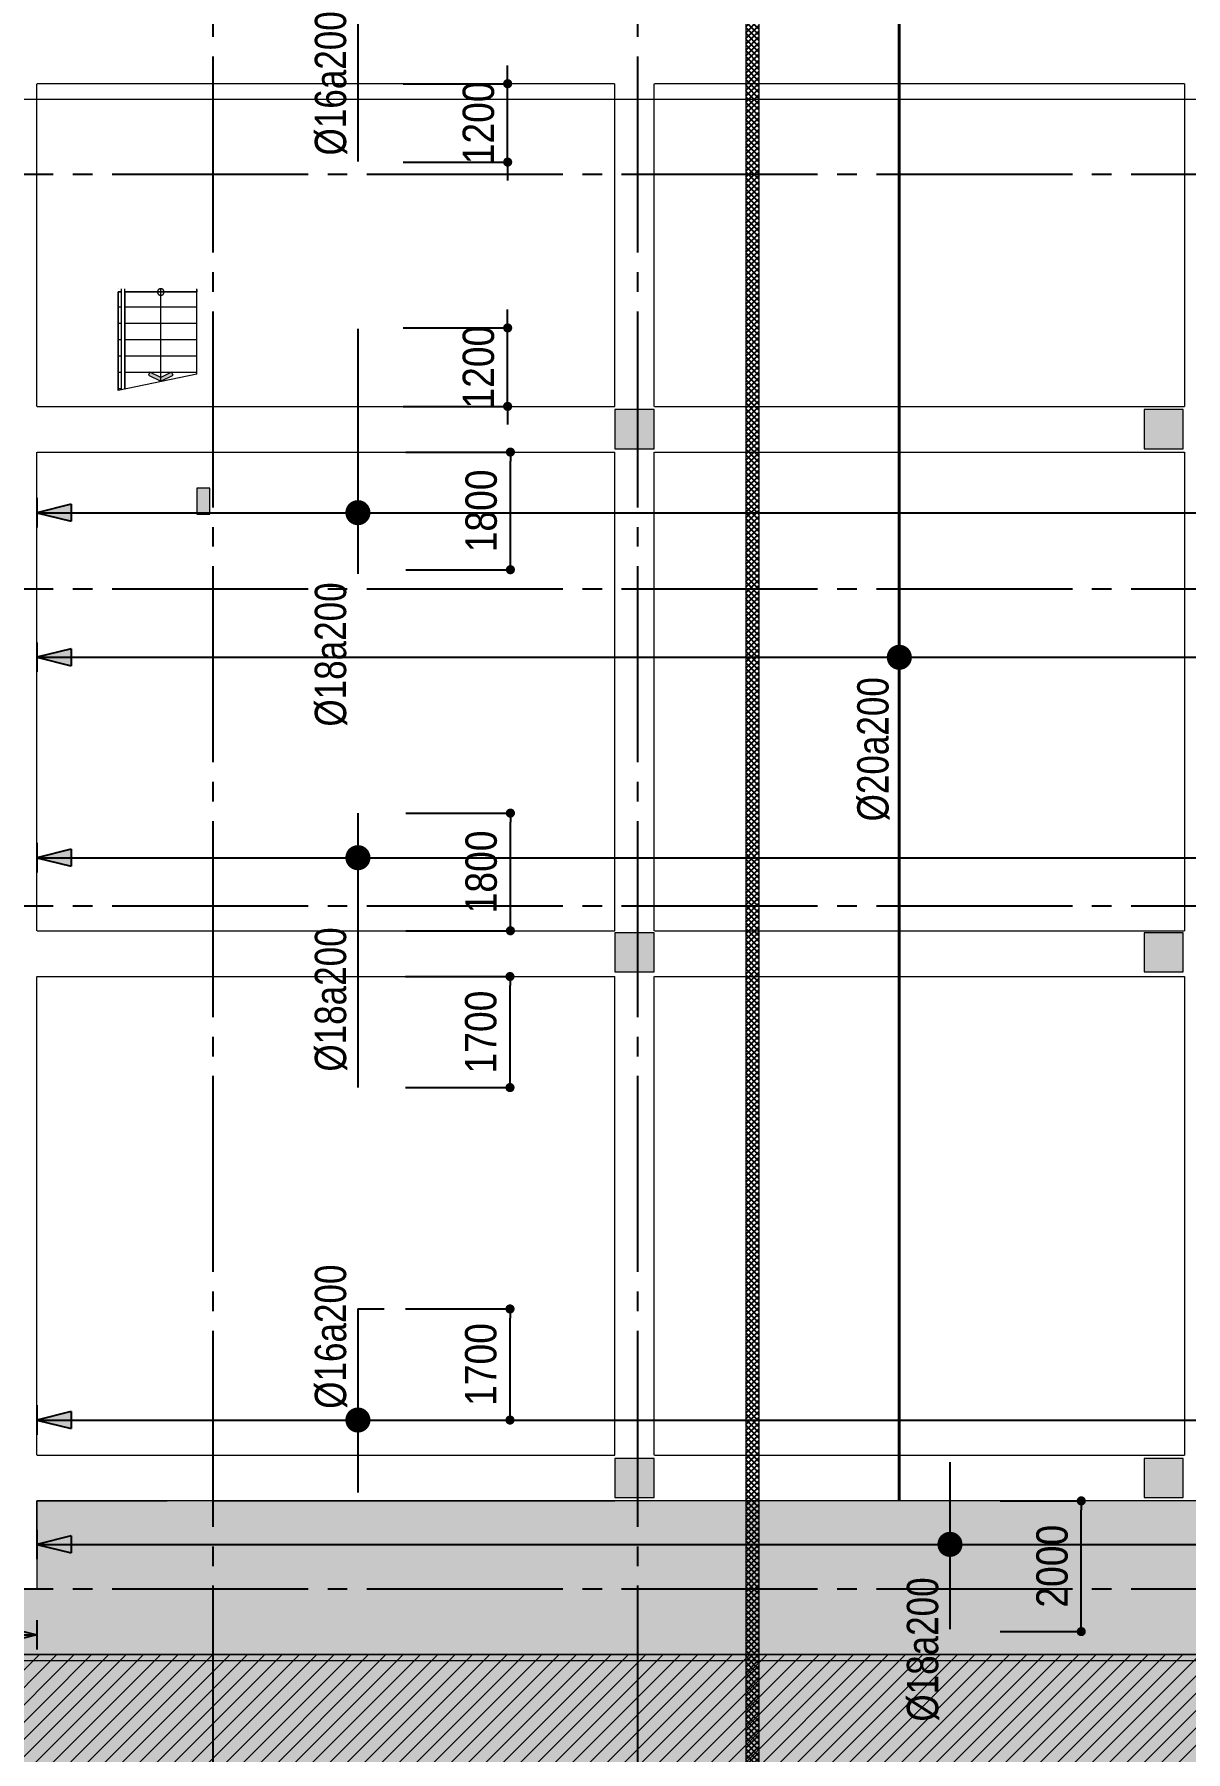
# Model space of a CAD drawing. Header units: millimetres. Extents: x -3819597 to -2591384, y 582389 to 820195.
# Drawn here: x -3380462 to -3362837, y 738094 to 764374 of the extents above; entities that cross this region are included whole.
import ezdxf
from ezdxf.enums import TextEntityAlignment as Align
from ezdxf.xclip import XClip

# ---------------------------------------------------------------- set-up
doc = ezdxf.new("R2010")
doc.units = ezdxf.units.MM
doc.header["$MEASUREMENT"] = 0
doc.header["$XCLIPFRAME"] = 0
for name, pattern in [('CENTER', [2, 1.25, -0.25, 0.25, -0.25]), ('CHG_XX_Damsan_Ham 2$0$CHG_XX_Damsan_Ham 2$0$HIDDEN', [0.375, 0.25, -0.125]), ('CHG_XX_Damsan_Ham 2$0$MB Ham 2$0$Hidden21', [3, 2, -1]), ('CHG_XX_Luoi truc$0$MB_Luoi truc$0$Center101', [13, 10, -1, 1, -1]), ('HIDDEN', [0.375, 0.25, -0.125])]:
    doc.linetypes.add(name, pattern=pattern)
doc.layers.get('0').update_dxf_attribs({"lineweight": 9})
doc.layers.get('Defpoints').update_dxf_attribs({"color": 10, "lineweight": 0})
for name, color, linetype in [('02HN. TEXT B', 1, 'Continuous'), ('08HN. SSS X', 6, 'Continuous'), ('12HN. GRID', 1, 'CENTER'), ("CHG_XX_Damsan_Ham 2$0$CHG_XX_Damsan_Ham 2$0$'S_General_Hatch_8", 8, 'Continuous'), ('CHG_XX_Damsan_Ham 2$0$MB Ham 2$0$Staircase', 30, 'Continuous'), ('CHG_XX_Damsan_Ham 2$0$MB Ham 2$0$Staircase Hidden', 34, 'CHG_XX_Damsan_Ham 2$0$MB Ham 2$0$Hidden21'), ('CHG_XX_Luoi truc$0$Grid', 34, 'Continuous'), ('CHG_XX_Luoi truc$0$Grid Line', 8, 'CHG_XX_Luoi truc$0$MB_Luoi truc$0$Center101'), ('dim', 51, 'Continuous')]:
    doc.layers.add(name, color=color, linetype=linetype)
for name, color, linetype, lineweight, plot in [('CHG_XX_Cot_Ham 2$0$NS-Column-H2', 90, 'Continuous', 13, False), ('CHG_XX_Cot_Ham 2$0$NS-Column-H2 @ 1', 90, 'Continuous', 13, False), ('CHG_XX_Cot_Ham 2$0$NS-Column-H2 @ 150', 90, 'Continuous', 13, False)]:
    doc.layers.add(name, color=color, linetype=linetype, lineweight=lineweight, plot=plot)
for name, color, linetype, lineweight in [('CHG_XX_Cot_Ham 2$0$NS-Pier-H2', 150, 'Continuous', 13), ("CHG_XX_Damsan_Ham 2$0$CHG_XX_Damsan_Ham 2$0$'S_General_Hidden_1 Thin", 1, 'CHG_XX_Damsan_Ham 2$0$CHG_XX_Damsan_Ham 2$0$HIDDEN', 18), ('CHG_XX_Damsan_Ham 2$0$CHG_XX_Damsan_Ham 2$0$DBAO', 3, 'Continuous', 13), ('CHG_XX_Damsan_Ham 2$0$CHG_XX_Damsan_Ham 2$0$DTE-MEP-H-SLAB TEXT', 3, 'Continuous', 0), ('CHG_XX_Damsan_Ham 2$0$CHG_XX_Damsan_Ham 2$0$HATCH', 154, 'Continuous', 9), ('CHG_XX_Damsan_Ham 2$0$CHG_XX_Damsan_Ham 2$0$mach ngung thi cong', 6, 'Continuous', 13), ('CHG_XX_Damsan_Ham 2$0$CHG_XX_Damsan_Ham 2$0$Start hatch', 8, 'Continuous', 25), ('CHG_XX_Damsan_Ham 2$0$HATCH', 57, 'Continuous', 9), ('CHG_XX_Damsan_Ham 2$0$mach ngung thi cong', 6, 'Continuous', 13), ('CHG_XX_Damsan_Ham 2$0$tam cap ram', 8, 'Continuous', 5), ('thep chay suot', 5, 'HIDDEN', 40)]:
    doc.layers.add(name, color=color, linetype=linetype, lineweight=lineweight)
doc.styles.add('[HN042014]STYLE', font='arial.ttf', dxfattribs={"width": 0.8})
doc.styles.add('CHG_XX_Luoi truc$0$MB_Luoi truc$0$Grid A-F$0$VNI-HelveCB', font='VHELVCB_0.TTF')
doc.styles.add('MB_Luoi truc$0$Arial_C', font='arial.ttf', dxfattribs={"width": 0.85})
doc.dimstyles.new('200', dxfattribs={"dimscale": 200, "dimtxt": 2.4, "dimasz": 0.7, "dimexe": 0.0003, "dimexo": 0, "dimgap": 1, "dimtad": 1, "dimdec": 0, "dimzin": 12, "dimdsep": 46, "dimtxsty": 'MB_Luoi truc$0$Arial_C', "dimblk": 'MB_Luoi truc$0$_Dot', "dimcen": 0.5, "dimclrd": 256, "dimclre": 8, "dimclrt": 1, "dimadec": 0, "dimazin": 0, "dimtfac": 1, "dimtdec": 0, "dimtix": 1, "dimtmove": 2, "dimatfit": 3, "dimldrblk": 'MB_Luoi truc$0$HTT Arrow 30', "dimfxl": 1, "dimtolj": 1, "dimtzin": 0, "dimlwe": -1, "dimarcsym": 0})

# ---------------------------------------------------------------- blocks, each defined once
blk = doc.blocks.new('*U355')
at = {"layer": '12HN. GRID', "linetype": 'Continuous'}
h = blk.add_hatch(color=256, dxfattribs=at)
h.dxf.hatch_style = 1
h.paths.add_polyline_path([(-44, 1462.6), (44, 1462.6), (0, 1638.6)])
h = blk.add_hatch(color=256, dxfattribs=at)
h.dxf.hatch_style = 1
h.paths.add_polyline_path([(0, -6661.4), (44, -6485.4), (-44, -6485.4)])
at = {"layer": '08HN. SSS X', "linetype": 'ByBlock', "ltscale": 10}
for p, q in [((-566.7, 0), (369.6, 0)), ((-566.7, 0), (-566.7, -133.4)), ((369.6, 0), (369.6, 0))]:
    blk.add_line(p, q, dxfattribs=at)
at = {"layer": '12HN. GRID', "linetype": 'Continuous'}
for p, q in [((-75, 1638.6), (75, 1638.6)), ((-44, 1462.6), (0, 1638.6)), ((0, 1638.6), (0, -6661.4)), ((0, 1638.6), (44, 1462.6)), ((-44, 1462.6), (44, 1462.6)), ((-44, -6485.4), (44, -6485.4)), ((-44, -6485.4), (0, -6661.4)), ((0, -6661.4), (44, -6485.4)), ((-75, -6661.4), (75, -6661.4))]:
    blk.add_line(p, q, dxfattribs=at)
at = {"layer": '12HN. GRID', "linetype": 'Continuous', "const_width": 64, "flags": 128}
blk.add_lwpolyline([(-32, 0, -1), (32, 0, -1)], format="xyb", close=True, dxfattribs=at)
at = {"layer": '02HN. TEXT B', "linetype": 'ByBlock', "style": '[HN042014]STYLE', "width": 0.8, "flags": 8}
blk.add_attdef('1', text='', height=160, dxfattribs=at).set_placement((-791.8, 140), align=Align.MIDDLE_LEFT)
blk.add_attdef('0', text='', height=160, dxfattribs=at).set_placement((1102.5, 160), align=Align.MIDDLE_CENTER)
at = {"layer": 'Defpoints', "color": 9, "linetype": 'ByBlock', "style": '[HN042014]STYLE', "width": 0.8, "flags": 9}
for tag, p in [('2', (2877.7, 2734.8)), ('3', (2877.7, 2330.1)), ('4', (2877.7, 1925.3)), ('5', (2877.7, 1534.8))]:
    blk.add_attdef(tag, text='', height=250, dxfattribs=at).set_placement(p, align=Align.MIDDLE_CENTER)
blk = doc.blocks.new('*U357')
at = {"layer": '12HN. GRID', "linetype": 'Continuous'}
h = blk.add_hatch(color=256, dxfattribs=at)
h.dxf.hatch_style = 1
h.paths.add_polyline_path([(-44, 1462.6), (44, 1462.6), (0, 1638.6)])
h = blk.add_hatch(color=256, dxfattribs=at)
h.dxf.hatch_style = 1
h.paths.add_polyline_path([(0, -6661.4), (44, -6485.4), (-44, -6485.4)])
at = {"layer": '08HN. SSS X', "linetype": 'ByBlock', "ltscale": 10}
for p, q in [((-227.3, 0), (1172.7, 0)), ((-227.3, 0), (-227.3, 0)), ((1172.7, 0), (1172.7, 0))]:
    blk.add_line(p, q, dxfattribs=at)
at = {"layer": '12HN. GRID', "linetype": 'Continuous'}
for p, q in [((-75, 1638.6), (75, 1638.6)), ((-44, 1462.6), (0, 1638.6)), ((0, 1638.6), (0, -6661.4)), ((0, 1638.6), (44, 1462.6)), ((-44, 1462.6), (44, 1462.6)), ((-44, -6485.4), (44, -6485.4)), ((-44, -6485.4), (0, -6661.4)), ((0, -6661.4), (44, -6485.4)), ((-75, -6661.4), (75, -6661.4))]:
    blk.add_line(p, q, dxfattribs=at)
at = {"layer": '12HN. GRID', "linetype": 'Continuous', "const_width": 64, "flags": 128}
blk.add_lwpolyline([(-32, 0, -1), (32, 0, -1)], format="xyb", close=True, dxfattribs=at)
at = {"layer": '02HN. TEXT B', "linetype": 'ByBlock', "style": '[HN042014]STYLE', "width": 0.8, "flags": 8}
blk.add_attdef('1', text='', height=160, dxfattribs=at).set_placement((356.6, 140), align=Align.MIDDLE_LEFT)
blk.add_attdef('0', text='', height=160, dxfattribs=at).set_placement((1102.5, 160), align=Align.MIDDLE_CENTER)
at = {"layer": 'Defpoints', "color": 9, "linetype": 'ByBlock', "style": '[HN042014]STYLE', "width": 0.8, "flags": 9}
for tag, p in [('2', (2329.6, 2734.8)), ('3', (2329.6, 2330.1)), ('4', (2329.6, 1925.3)), ('5', (2329.6, 1534.8))]:
    blk.add_attdef(tag, text='', height=250, dxfattribs=at).set_placement(p, align=Align.MIDDLE_CENTER)
blk = doc.blocks.new('*U356')
at = {"layer": '12HN. GRID', "linetype": 'Continuous'}
h = blk.add_hatch(color=256, dxfattribs=at)
h.dxf.hatch_style = 1
h.paths.add_polyline_path([(-44, 1462.6), (44, 1462.6), (0, 1638.6)])
h = blk.add_hatch(color=256, dxfattribs=at)
h.dxf.hatch_style = 1
h.paths.add_polyline_path([(0, -6661.4), (44, -6485.4), (-44, -6485.4)])
at = {"layer": '08HN. SSS X', "linetype": 'ByBlock', "ltscale": 10}
for p, q in [((-383.2, 0), (1121.9, 0)), ((-383.2, 0), (-383.2, 0)), ((1121.9, 0), (1121.9, 0))]:
    blk.add_line(p, q, dxfattribs=at)
at = {"layer": '12HN. GRID', "linetype": 'Continuous'}
for p, q in [((-75, 1638.6), (75, 1638.6)), ((-44, 1462.6), (0, 1638.6)), ((0, 1638.6), (0, -6661.4)), ((0, 1638.6), (44, 1462.6)), ((-44, 1462.6), (44, 1462.6)), ((-44, -6485.4), (44, -6485.4)), ((-44, -6485.4), (0, -6661.4)), ((0, -6661.4), (44, -6485.4)), ((-75, -6661.4), (75, -6661.4))]:
    blk.add_line(p, q, dxfattribs=at)
at = {"layer": '12HN. GRID', "linetype": 'Continuous', "const_width": 64, "flags": 128}
blk.add_lwpolyline([(-32, 0, -1), (32, 0, -1)], format="xyb", close=True, dxfattribs=at)
at = {"layer": '02HN. TEXT B', "linetype": 'ByBlock', "style": '[HN042014]STYLE', "width": 0.8, "flags": 8}
blk.add_attdef('1', text='', height=160, dxfattribs=at).set_placement((356.6, 140), align=Align.MIDDLE_LEFT)
blk.add_attdef('0', text='', height=160, dxfattribs=at).set_placement((1102.5, 160), align=Align.MIDDLE_CENTER)
at = {"layer": 'Defpoints', "color": 9, "linetype": 'ByBlock', "style": '[HN042014]STYLE', "width": 0.8, "flags": 9}
for tag, p in [('2', (2329.6, 2734.8)), ('3', (2329.6, 2330.1)), ('4', (2329.6, 1925.3)), ('5', (2329.6, 1534.8))]:
    blk.add_attdef(tag, text='', height=250, dxfattribs=at).set_placement(p, align=Align.MIDDLE_CENTER)
blk = doc.blocks.new('*U721')
at = {"layer": '12HN. GRID', "linetype": 'Continuous'}
h = blk.add_hatch(color=256, dxfattribs=at)
h.dxf.hatch_style = 1
h.paths.add_polyline_path([(-44, 4225.3), (44, 4225.3), (0, 4401.3)])
for p, q in [((-75, 4401.3), (75, 4401.3)), ((-44, 4225.3), (0, 4401.3)), ((0, 4401.3), (0, -3898.7)), ((0, 4401.3), (44, 4225.3)), ((-44, 4225.3), (44, 4225.3))]:
    blk.add_line(p, q, dxfattribs=at)
at = {"layer": '12HN. GRID', "linetype": 'Continuous', "const_width": 64, "flags": 128}
blk.add_lwpolyline([(-32, 0, 1), (32, 0, 1)], format="xyb", close=True, dxfattribs=at)
at = {"layer": 'thep chay suot', "linetype": 'HIDDEN', "ltscale": 10}
blk.add_line((-6180.1, 0), (4303.3, 0), dxfattribs=at)
at = {"layer": 'thep chay suot', "linetype": 'ByBlock', "ltscale": 0.001}
blk.add_line((4303.3, 0), (4303.3, 0), dxfattribs=at)
at = {"layer": '02HN. TEXT B', "linetype": 'ByBlock', "style": '[HN042014]STYLE', "width": 0.8, "flags": 8}
blk.add_attdef('1', text='', height=160, dxfattribs=at).set_placement((102.5, 134.4), align=Align.MIDDLE_LEFT)
blk.add_attdef('0', text='', height=160, dxfattribs=at).set_placement((-351.3, 10.6), align=Align.MIDDLE_CENTER)
at = {"layer": 'Defpoints', "color": 9, "linetype": 'ByBlock', "style": '[HN042014]STYLE', "width": 0.8, "flags": 9}
for tag, p in [('2', (-12166.6, 2353.5)), ('3', (-12166.6, 1948.7)), ('4', (-12166.6, 1544)), ('5', (-12166.6, 1153.5))]:
    blk.add_attdef(tag, text='', height=250, dxfattribs=at).set_placement(p, align=Align.MIDDLE_CENTER)
blk = doc.blocks.new('*U730')
at = {"layer": '12HN. GRID', "linetype": 'Continuous'}
h = blk.add_hatch(color=256, dxfattribs=at)
h.dxf.hatch_style = 1
h.paths.add_polyline_path([(-44, 7758.1), (44, 7758.1), (0, 7934.1)])
h = blk.add_hatch(color=256, dxfattribs=at)
h.dxf.hatch_style = 1
h.paths.add_polyline_path([(0, -1815.9), (44, -1639.9), (-44, -1639.9)])
at = {"layer": '08HN. SSS X', "linetype": 'ByBlock', "ltscale": 10}
for p, q in [((-419.7, 0), (432.9, 0)), ((-419.7, 0), (-419.7, 0)), ((432.9, 0), (432.9, 0))]:
    blk.add_line(p, q, dxfattribs=at)
at = {"layer": '12HN. GRID', "linetype": 'Continuous'}
for p, q in [((-75, 7934.1), (75, 7934.1)), ((-44, 7758.1), (0, 7934.1)), ((0, 7934.1), (0, -1815.9)), ((0, 7934.1), (44, 7758.1)), ((-44, 7758.1), (44, 7758.1)), ((-44, -1639.9), (44, -1639.9)), ((-44, -1639.9), (0, -1815.9)), ((0, -1815.9), (44, -1639.9)), ((-75, -1815.9), (75, -1815.9))]:
    blk.add_line(p, q, dxfattribs=at)
at = {"layer": '12HN. GRID', "linetype": 'Continuous', "const_width": 64, "flags": 128}
blk.add_lwpolyline([(-32, 0, -1), (32, 0, -1)], format="xyb", close=True, dxfattribs=at)
at = {"layer": '02HN. TEXT B', "linetype": 'ByBlock', "style": '[HN042014]STYLE', "width": 0.8, "flags": 8}
blk.add_attdef('1', text='', height=160, dxfattribs=at).set_placement((169.6, 140), align=Align.MIDDLE_LEFT)
blk.add_attdef('0', text='', height=160, dxfattribs=at).set_placement((211364.5, -1010081.3), align=Align.MIDDLE_CENTER)
at = {"layer": 'Defpoints', "color": 9, "linetype": 'ByBlock', "style": '[HN042014]STYLE', "width": 0.8, "flags": 9}
for tag, p in [('2', (1263.6, 123.5)), ('3', (1263.6, -281.2)), ('4', (1263.6, -686)), ('5', (1263.6, -1076.5))]:
    blk.add_attdef(tag, text='', height=250, dxfattribs=at).set_placement(p, align=Align.MIDDLE_CENTER)
blk = doc.blocks.new('*U1036')
at = {"layer": 'CHG_XX_Cot_Ham 2$0$NS-Column-H2 @ 1'}
h = blk.add_hatch(color=256, dxfattribs=at)
h.dxf.hatch_style = 1
h.paths.add_polyline_path([(-300, -300), (-300, 300), (300, 300), (300, -300)])
at = {"layer": 'CHG_XX_Cot_Ham 2$0$NS-Column-H2 @ 150'}
h = blk.add_hatch(color=256, dxfattribs=at)
h.dxf.hatch_style = 1
h.paths.add_polyline_path([(-300, -300), (-300, 300), (300, 300), (300, -300)])
blk = doc.blocks.new('CHG_XX_Cot_Ham 2$0$HoBoi_C600x600')
at = {"layer": 'CHG_XX_Cot_Ham 2$0$NS-Column-H2'}
blk.add_lwpolyline([(300, -300), (300, 300), (-300, 300), (-300, -300)], close=True, dxfattribs=at)
blk.add_blockref('*U1036', (0, 0), dxfattribs=at)
blk = doc.blocks.new('*U1034')
at = {"layer": 'CHG_XX_Luoi truc$0$Grid Line'}
blk.add_line((0, 0), (0, 608), dxfattribs=at)
at = {"layer": 'CHG_XX_Luoi truc$0$Grid', "lineweight": -2, "style": 'CHG_XX_Luoi truc$0$MB_Luoi truc$0$Grid A-F$0$VNI-HelveCB'}
for tag, p in [('GRIDSUB', (0, 617)), ('GRID', (0, -9))]:
    blk.add_attdef(tag, text='', height=5, dxfattribs=at).set_placement(p, align=Align.MIDDLE)
blk = doc.blocks.new('*U1029')
at = {"layer": 'CHG_XX_Luoi truc$0$Grid Line'}
blk.add_line((0, 0), (0, 608), dxfattribs=at)
at = {"layer": 'CHG_XX_Luoi truc$0$Grid', "lineweight": -2, "style": 'CHG_XX_Luoi truc$0$MB_Luoi truc$0$Grid A-F$0$VNI-HelveCB'}
for tag, p in [('GRIDSUB', (0, 617)), ('GRID', (0, -9))]:
    blk.add_attdef(tag, text='', height=5, dxfattribs=at).set_placement(p, align=Align.MIDDLE)
blk = doc.blocks.new('*U1031')
at = {"layer": 'CHG_XX_Luoi truc$0$Grid Line'}
blk.add_line((0, 0), (0, 438), dxfattribs=at)
at = {"layer": 'CHG_XX_Luoi truc$0$Grid', "lineweight": -2, "style": 'CHG_XX_Luoi truc$0$MB_Luoi truc$0$Grid A-F$0$VNI-HelveCB'}
for tag, p in [('GRIDSUB', (0, 447)), ('GRID', (0, -9))]:
    blk.add_attdef(tag, text='', height=5, dxfattribs=at).set_placement(p, align=Align.MIDDLE)
blk = doc.blocks.new('CHG_XX_Luoi truc')
at = {"layer": 'CHG_XX_Luoi truc$0$Grid', "xscale": 300, "yscale": 300, "zscale": 300}
for name, p in [('*U1029', (54650, -12747)), ('*U1034', (61150, -12747))]:
    blk.add_blockref(name, p, dxfattribs=at)
at = {"layer": 'CHG_XX_Luoi truc$0$Grid', "xscale": 300.0000000000013, "yscale": 300.0000000000013, "zscale": 300.0000000000013, "rotation": 90}
for p in [(110703, 152250), (110703, 145900), (110703, 141050), (110703, 130600)]:
    blk.add_blockref('*U1031', p, dxfattribs=at)
blk = doc.blocks.new('CHG_XX_Cot_Ham 2')
at = {"layer": 'CHG_XX_Cot_Ham 2$0$NS-Column-H2'}
h = blk.add_hatch(color=256, dxfattribs=at)
h.dxf.hatch_style = 1
h.paths.add_polyline_path([(54400, 147050), (54600, 147050), (54600, 147450), (54400, 147450)])
at = {"layer": 'CHG_XX_Cot_Ham 2$0$NS-Pier-H2'}
h = blk.add_hatch(color=256, dxfattribs=at)
h.dxf.hatch_style = 1
h.paths.add_polyline_path([(99639.2, 163400), (-10900, 163400), (-10900, 85450), (-300, 85450), (-300, 84050), (32350, 84050), (32350, -9000), (103575.5, -9000), (106050, -6022), (106050, 158254.3)])
h.paths.add_polyline_path([(99533.7, 163100), (105750, 158110.4), (105750, 90450), (105650, 90450), (105750, 90450), (105750, 13850), (105750, 13722.3), (105750, -5913.6), (103434.7, -8700), (93599.8, -8700), (93299.8, -8700), (32650, -8700), (32650, 84350), (0, 84350), (0, 85750), (-10600, 85750), (-10600, 163100), (93600, 163100)], flags=16)
at = {"layer": 'CHG_XX_Cot_Ham 2$0$NS-Column-H2'}
blk.add_lwpolyline([(54400, 147050), (54600, 147050), (54600, 147450), (54400, 147450)], close=True, dxfattribs=at)
for p in [(61100, 148350), (69200, 148350), (61100, 140344.1), (69200, 140344.1), (61100, 132300), (69200, 132300)]:
    blk.add_blockref('CHG_XX_Cot_Ham 2$0$HoBoi_C600x600', p, dxfattribs=at)
at = {"layer": 'CHG_XX_Cot_Ham 2$0$NS-Pier-H2'}
blk.add_blockref('CHG_XX_Luoi truc', (0, 0), dxfattribs=at)
blk = doc.blocks.new('CHG_XX_Damsan_Ham 2$0$CHG_XX_Damsan_Ham 2$0$sdfsgdh')
at = {"layer": 'CHG_XX_Damsan_Ham 2$0$CHG_XX_Damsan_Ham 2$0$Start hatch', "ltscale": 0.5}
h = blk.add_hatch(dxfattribs=at)
h.set_pattern_fill('ANSI37', color=256, scale=500)
h.set_pattern_definition([(45, (170555.19, -8650), (-44.194174, 44.194174), []), (135, (170555.19, -8650), (-44.194174, -44.194174), [])])
h.paths.add_polyline_path([(73704, 200), (73504, 200), (73504, -38921), (73704, -38921)])
at = {"layer": 'CHG_XX_Damsan_Ham 2$0$CHG_XX_Damsan_Ham 2$0$DTE-MEP-H-SLAB TEXT', "color": 2, "ltscale": 0.5}
for p, q in [((73504, 200), (73504, -76505)), ((73704, 200), (73704, -76505))]:
    blk.add_line(p, q, dxfattribs=at)
blk = doc.blocks.new('CHG_XX_Damsan_Ham 2$0$MB Ham 2$0$Arrow 60')
at = {"linetype": 'ByBlock', "lineweight": -2}
h = blk.add_hatch(color=0, dxfattribs=at)
h.paths.add_polyline_path([(1.88, 0.94), (1.65, 1.38), (0, 0.56), (-1.65, 1.38), (-1.88, 0.94), (0, 0)], flags=17)
h.paths.add_polyline_path([(1.65, 1.38), (1.88, 0.94), (0, 0), (-1.88, 0.94), (-1.65, 1.38), (0, 0.56)])
blk.add_hatch(color=0, dxfattribs=at).paths.add_polyline_path([(1.65, 1.38), (1.88, 0.94), (0, 0), (-1.88, 0.94), (-1.65, 1.38), (0, 0.56)])
at = {"color": 0, "linetype": 'ByBlock', "lineweight": -2}
blk.add_lwpolyline([(1.65, 1.38), (1.88, 0.94), (0, 0), (-1.88, 0.94), (-1.65, 1.38), (0, 0.56)], close=True, dxfattribs=at)
blk = doc.blocks.new('CHG_XX_Damsan_Ham 2$0$MB Ham 2$0$Dot')
at = {"linetype": 'ByBlock', "lineweight": -2}
h = blk.add_hatch(color=0, dxfattribs=at)
edge = h.paths.add_edge_path()
edge.add_arc((0, 0), 0.5, 0, 360)
at = {"color": 0, "linetype": 'ByBlock', "lineweight": -2}
blk.add_line((0, -1), (0, 1), dxfattribs=at)
blk.add_circle((0, 0), 0.5, dxfattribs=at)
blk = doc.blocks.new('*U966')
at = {"layer": 'CHG_XX_Damsan_Ham 2$0$tam cap ram'}
h = blk.add_hatch(dxfattribs=at)
h.set_pattern_fill('_USER', color=256, scale=250, angle=90, pattern_type=0)
h.set_pattern_definition([(90, (2200, 2550), (-250, 2e-14), [])])
h.paths.add_polyline_path([(1200, 2550), (3200, 2550), (3200, 1450), (1200, 1450)])
h.paths.add_polyline_path([(1200, 1400), (3200, 1400), (3200, 1350), (1200, 1350)])
h.paths.add_polyline_path([(1200, 1200), (3200, 1200), (3200, 1150), (1200, 1150)])
h.paths.add_polyline_path([(1200, 1100), (3200, 1100), (3200, 0), (1200, 0)])
at = {"layer": 'CHG_XX_Damsan_Ham 2$0$MB Ham 2$0$Staircase'}
for p, q in [((1200, 0), (1200, 1100)), ((3200, 0), (3200, 1100)), ((0, 0), (4400, 0))]:
    blk.add_line(p, q, dxfattribs=at)
at = {"layer": 'CHG_XX_Damsan_Ham 2$0$MB Ham 2$0$Staircase Hidden'}
for p, q in [((4400, 2550), (4400, 0)), ((4400, 1200), (4400, 1350))]:
    blk.add_line(p, q, dxfattribs=at)
at = {"layer": 'CHG_XX_Damsan_Ham 2$0$tam cap ram'}
for p, q in [((0, 0), (0, 2550)), ((0, 2550), (4400, 2550)), ((1200, 1450), (1200, 2550)), ((1598, 1350), (1848, 2550)), ((1700, 1350), (1950, 2550)), ((3200, 1450), (3200, 2550)), ((600, 550), (600, 2000)), ((600, 2000), (3800, 2000)), ((3800, 550), (3800, 2000)), ((1100, 1100), (1100, 1450)), ((1100, 1450), (3300, 1450)), ((1150, 1150), (1150, 1400)), ((1150, 1400), (3250, 1400)), ((1200, 1150), (1200, 1400)), ((1200, 1400), (1200, 1350)), ((1200, 1350), (3200, 1350)), ((3200, 1150), (3200, 1400)), ((3250, 1150), (3250, 1400)), ((3300, 1100), (3300, 1450)), ((1100, 1100), (3300, 1100)), ((1150, 1150), (3250, 1150)), ((1200, 1200), (3200, 1200)), ((1200, 1200), (1200, 1150)), ((600, 550), (3800, 550))]:
    blk.add_line(p, q, dxfattribs=at)
for points in [[(1200, 2550), (3200, 2550), (3200, 1450), (1200, 1450)], [(1200, 1400), (3200, 1400), (3200, 1350), (1200, 1350)], [(1200, 1200), (3200, 1200), (3200, 1150), (1200, 1150)], [(1200, 1100), (3200, 1100), (3200, 0), (1200, 0)]]:
    blk.add_lwpolyline(points, close=True, dxfattribs=at)
for centre, start, end in [((1200, 1350), 90, 180), ((3200, 1350), 0, 90), ((1200, 1200), 180, 270), ((3200, 1200), 270, 0)]:
    blk.add_arc(centre, 1200, start, end, dxfattribs=at)
at = {"layer": 'CHG_XX_Damsan_Ham 2$0$tam cap ram', "yscale": 100, "zscale": 100}
for name, p, xscale, rotation in [('CHG_XX_Damsan_Ham 2$0$MB Ham 2$0$Arrow 60', (1835, 2000), 100, 270), ('CHG_XX_Damsan_Ham 2$0$MB Ham 2$0$Dot', (3200, 2000), 100, 270), ('CHG_XX_Damsan_Ham 2$0$MB Ham 2$0$Arrow 60', (3200, 550), -100, 90)]:
    blk.add_blockref(name, p, dxfattribs=dict(at, xscale=xscale, rotation=rotation))
blk = doc.blocks.new('CHG_XX_Damsan_Ham 2$0$ArchStaireH2')
ref = blk.add_blockref('*U966', (39598, 6200), dxfattribs=dict(xscale=-1, rotation=270))
XClip(ref).set_block_clipping_path([(3250, 1350), (3249.9999999999, 2550), (1945, 2550), (1695, 1350)])
blk = doc.blocks.new('CHG_XX_Damsan_Ham 2', base_point=(3089256, -609981))
at = {"layer": "CHG_XX_Damsan_Ham 2$0$CHG_XX_Damsan_Ham 2$0$'S_General_Hatch_8"}
h = blk.add_hatch(dxfattribs=at)
h.set_pattern_fill('CROSS', color=256, scale=2000)
edge = h.paths.add_edge_path()
edge.add_line((76750, 42625), (76750, 65250))
edge.add_line((76750, 65250), (76750, 65850))
edge.add_line((76750, 65850), (77900, 65850))
edge.add_line((77900, 65850), (77900, 89350))
edge.add_line((77900, 89350), (76850, 89350))
edge.add_line((76850, 89350), (76850, 90650))
edge.add_line((76850, 90650), (76852, 131950))
edge.add_line((76852, 131950), (51950, 131950))
edge.add_line((51950, 131950), (51950, 130600))
edge.add_line((51950, 130600), (22700, 130600))
edge.add_line((22700, 130600), (22700, 84050))
edge.add_line((22700, 84050), (32350, 84050))
edge.add_line((32350, 84050), (32350, 22700))
edge.add_line((32350, 22700), (76500, 22700))
edge.add_line((76500, 22700), (76500, 23518))
edge.add_line((76500, 23518), (76750, 23518))
edge.add_line((76750, 23518), (76750, 42625))
edge.add_line((76750, 42625), (76750, 43198))
at = {"layer": 'CHG_XX_Damsan_Ham 2$0$CHG_XX_Damsan_Ham 2$0$HATCH'}
h = blk.add_hatch(dxfattribs=at)
h.set_pattern_fill('ANSI31', color=256, scale=1500)
h.set_pattern_definition([(45, (-2702289.21, 609981.01), (-132.582521, 132.582521), [])])
h.paths.add_polyline_path([(32350, 25700), (73852, 25700), (73852, 127600), (25700, 127600), (25700, 84350), (23700, 84350), (23700, 129600), (75851, 129600), (75851, 23700), (32350, 23700)])
at = {"layer": "CHG_XX_Damsan_Ham 2$0$CHG_XX_Damsan_Ham 2$0$'S_General_Hidden_1 Thin", "ltscale": 10}
for p, q in [((51950, 152250), (51950, 153638)), ((60800, 153638), (51950, 153638)), ((60800, 148700), (60800, 153638)), ((61400, 148700), (61400, 153638)), ((69525, 153638), (61400, 153638)), ((69525, 148700), (69525, 153638)), ((51950, 148700), (51950, 152250)), ((51950, 148700), (60800, 148700)), ((61400, 148700), (69525, 148700)), ((51950, 148000), (60800, 148000)), ((51950, 140675), (51950, 148000)), ((60800, 140675), (60800, 148000)), ((61400, 148000), (69525, 148000)), ((61400, 140675), (61400, 148000)), ((69525, 140675), (69525, 148000)), ((51950, 140675), (60800, 140675)), ((61400, 140675), (69525, 140675)), ((51950, 132650), (51950, 139975)), ((51950, 139975), (60800, 139975)), ((60800, 132650), (60800, 139975)), ((61400, 132650), (61400, 139975)), ((61400, 139975), (69525, 139975)), ((69525, 132650), (69525, 139975)), ((51950, 132650), (60800, 132650)), ((61400, 132650), (69525, 132650)), ((51950, 131950), (53950, 131950)), ((51950, 131400), (51950, 131950)), ((76750, 131950), (51950, 131950)), ((51950, 131950), (51950, 130600)), ((54650, 131950), (60800, 131950)), ((51950, 130600), (22700, 130600))]:
    blk.add_line(p, q, dxfattribs=at)
at = {"layer": 'CHG_XX_Damsan_Ham 2$0$CHG_XX_Damsan_Ham 2$0$HATCH'}
blk.add_lwpolyline([(32350, 25700), (73852, 25700), (73852, 127600), (25700, 127600), (25700, 84350), (23700, 84350), (23700, 129600), (75851, 129600), (75851, 23700), (32350, 23700), (32350, 25700)], dxfattribs=at)
at = {"layer": 'CHG_XX_Damsan_Ham 2$0$CHG_XX_Damsan_Ham 2$0$mach ngung thi cong'}
blk.add_lwpolyline([(23700, 90148), (-100, 90150), (-100, 153400), (99650, 153400), (99650, 71950), (75851, 71950), (75851, 88800), (75851, 88800), (75851, 129600), (23700, 129600)], close=True, dxfattribs=at)
at = {"layer": 'CHG_XX_Damsan_Ham 2$0$mach ngung thi cong'}
blk.add_lwpolyline([(23900, 90148), (-100, 90150), (-100, 153400), (99650, 153400), (99650, 71950), (75549, 71950), (75549, 88800), (75549, 88800), (75549, 129500), (23900, 129500)], close=True, dxfattribs=at)
at = {"layer": 'CHG_XX_Damsan_Ham 2$0$CHG_XX_Damsan_Ham 2$0$DBAO'}
blk.add_blockref('CHG_XX_Cot_Ham 2', (0, 0), dxfattribs=at)
at = {"layer": 'CHG_XX_Damsan_Ham 2$0$CHG_XX_Damsan_Ham 2$0$DTE-MEP-H-SLAB TEXT'}
blk.add_blockref('CHG_XX_Damsan_Ham 2$0$CHG_XX_Damsan_Ham 2$0$sdfsgdh', (-10700, 160900), dxfattribs=at)
at = {"layer": 'CHG_XX_Damsan_Ham 2$0$HATCH'}
for name, p in [('CHG_XX_Cot_Ham 2', (0, 0)), ('CHG_XX_Damsan_Ham 2$0$ArchStaireH2', (12250, 141050))]:
    blk.add_blockref(name, p, dxfattribs=at)
blk = doc.blocks.new('*U876')
at = {"layer": '12HN. GRID', "linetype": 'Continuous'}
h = blk.add_hatch(color=256, dxfattribs=at)
h.dxf.hatch_style = 1
h.paths.add_polyline_path([(-44, 4483.8), (44, 4483.8), (0, 4659.8)])
h = blk.add_hatch(color=256, dxfattribs=at)
h.dxf.hatch_style = 1
h.paths.add_polyline_path([(0, -3606.9), (44, -3430.9), (-44, -3430.9)])
at = {"layer": '08HN. SSS X', "linetype": 'ByBlock', "ltscale": 10}
for p, q in [((-419.7, 0), (432.9, 0)), ((-419.7, 0), (-419.7, 0)), ((432.9, 0), (432.9, 0))]:
    blk.add_line(p, q, dxfattribs=at)
at = {"layer": '12HN. GRID', "linetype": 'Continuous'}
for p, q in [((-75, 4659.8), (75, 4659.8)), ((-44, 4483.8), (0, 4659.8)), ((0, 4659.8), (0, -3606.9)), ((0, 4659.8), (44, 4483.8)), ((-44, 4483.8), (44, 4483.8)), ((-44, -3430.9), (44, -3430.9)), ((-44, -3430.9), (0, -3606.9)), ((0, -3606.9), (44, -3430.9)), ((-75, -3606.9), (75, -3606.9))]:
    blk.add_line(p, q, dxfattribs=at)
at = {"layer": '12HN. GRID', "linetype": 'Continuous', "const_width": 64, "flags": 128}
blk.add_lwpolyline([(-32, 0, -1), (32, 0, -1)], format="xyb", close=True, dxfattribs=at)
at = {"layer": '02HN. TEXT B', "linetype": 'ByBlock', "style": '[HN042014]STYLE', "width": 0.8, "flags": 8}
blk.add_attdef('1', text='', height=160, dxfattribs=at).set_placement((169.6, 140), align=Align.MIDDLE_LEFT)
blk.add_attdef('0', text='', height=160, dxfattribs=at).set_placement((211364.5, -1010081.3), align=Align.MIDDLE_CENTER)
at = {"layer": 'Defpoints', "color": 9, "linetype": 'ByBlock', "style": '[HN042014]STYLE', "width": 0.8, "flags": 9}
for tag, p in [('2', (1263.6, 123.5)), ('3', (1263.6, -281.2)), ('4', (1263.6, -686)), ('5', (1263.6, -1076.5))]:
    blk.add_attdef(tag, text='', height=250, dxfattribs=at).set_placement(p, align=Align.MIDDLE_CENTER)
blk = doc.blocks.new('MB_Luoi truc$0$_Dot')
at = {"color": 0, "linetype": 'ByBlock', "lineweight": -2}
blk.add_line((-0.5, 0), (-1, 0), dxfattribs=at)
at = {"color": 0, "linetype": 'ByBlock', "const_width": 0.5}
blk.add_lwpolyline([(-0.25, 0, 1), (0.25, 0, 1)], format="xyb", close=True, dxfattribs=at)
blk = doc.blocks.new('*D875')
at = {"layer": 'Defpoints', "color": 0, "ltscale": 1500, "transparency": 16777216}
for p in [(-3365677, 741931), (-3364435, 741931), (-3365677, 739931)]:
    blk.add_point(p, dxfattribs=at)
at = {"layer": 'dim', "color": 8, "ltscale": 1500, "transparency": 16777216}
for p, q in [((-3365677, 741931), (-3364435, 741931)), ((-3365677, 739931), (-3364435, 739931))]:
    blk.add_line(p, q, dxfattribs=at)
at = {"layer": 'dim', "lineweight": -2, "ltscale": 1500, "transparency": 16777216}
blk.add_line((-3364435, 740071), (-3364435, 741791), dxfattribs=at)
at = {"layer": 'dim', "lineweight": -2, "ltscale": 1500, "transparency": 16777216, "xscale": 140, "yscale": 140, "zscale": 140}
for p, rotation in [((-3364435, 741931), 90), ((-3364435, 739931), 270)]:
    blk.add_blockref('MB_Luoi truc$0$_Dot', p, dxfattribs=dict(at, rotation=rotation))
at = {"layer": 'dim', "color": 1, "ltscale": 1500, "transparency": 16777216, "insert": (-3364880, 740931), "char_height": 480, "attachment_point": 5, "rotation": 90, "style": 'MB_Luoi truc$0$Arial_C'}
blk.add_mtext('\\A1;2000', dxfattribs=at)
blk = doc.blocks.new('MB_Luoi truc$0$HTT Arrow 30')
blk.add_hatch(color=256).paths.add_polyline_path([(-2.5, 0.375), (-2.5, -0.375), (0, 0)])
at = {"color": 0, "linetype": 'ByBlock', "lineweight": -2}
for p, q in [((0, 0), (-2.5, 0.375)), ((-2.5, -0.375), (-2.5, 0.375)), ((0, 0), (-2.5, -0.375))]:
    blk.add_line(p, q, dxfattribs=at)
blk = doc.blocks.new('*D879')
at = {"layer": 'Defpoints', "color": 0, "ltscale": 1500, "transparency": 16777216}
for p in [(-3375280, 744868), (-3373180, 744868), (-3375280, 743168)]:
    blk.add_point(p, dxfattribs=at)
at = {"layer": 'dim', "color": 8, "ltscale": 1500, "transparency": 16777216}
for p, q in [((-3374780, 744868), (-3373180, 744868)), ((-3374780, 743168), (-3373180, 743168))]:
    blk.add_line(p, q, dxfattribs=at)
at = {"layer": 'dim', "lineweight": -2, "ltscale": 1500, "transparency": 16777216}
blk.add_line((-3373180, 743308), (-3373180, 744728), dxfattribs=at)
at = {"layer": 'dim', "lineweight": -2, "ltscale": 1500, "transparency": 16777216, "xscale": 140, "yscale": 140, "zscale": 140}
for p, rotation in [((-3373180, 744868), 90), ((-3373180, 743168), 270)]:
    blk.add_blockref('MB_Luoi truc$0$_Dot', p, dxfattribs=dict(at, rotation=rotation))
at = {"layer": 'dim', "color": 1, "ltscale": 1500, "transparency": 16777216, "insert": (-3373625, 744018), "char_height": 480, "attachment_point": 5, "rotation": 90, "style": 'MB_Luoi truc$0$Arial_C'}
blk.add_mtext('\\A1;1700', dxfattribs=at)
blk = doc.blocks.new('*D880')
at = {"layer": 'Defpoints', "color": 0, "ltscale": 1500, "transparency": 16777216}
for p in [(-3375280, 749956), (-3373180, 749956), (-3375280, 748256)]:
    blk.add_point(p, dxfattribs=at)
at = {"layer": 'dim', "color": 8, "ltscale": 1500, "transparency": 16777216}
for p, q in [((-3374780, 749956), (-3373180, 749956)), ((-3374780, 748256), (-3373180, 748256))]:
    blk.add_line(p, q, dxfattribs=at)
at = {"layer": 'dim', "lineweight": -2, "ltscale": 1500, "transparency": 16777216}
blk.add_line((-3373180, 748396), (-3373180, 749816), dxfattribs=at)
at = {"layer": 'dim', "lineweight": -2, "ltscale": 1500, "transparency": 16777216, "xscale": 140, "yscale": 140, "zscale": 140}
for p, rotation in [((-3373180, 749956), 90), ((-3373180, 748256), 270)]:
    blk.add_blockref('MB_Luoi truc$0$_Dot', p, dxfattribs=dict(at, rotation=rotation))
at = {"layer": 'dim', "color": 1, "ltscale": 1500, "transparency": 16777216, "insert": (-3373625, 749106), "char_height": 480, "attachment_point": 5, "rotation": 90, "style": 'MB_Luoi truc$0$Arial_C'}
blk.add_mtext('\\A1;1700', dxfattribs=at)
blk = doc.blocks.new('*D881')
at = {"layer": 'Defpoints', "color": 0, "ltscale": 1500, "transparency": 16777216}
for p in [(-3375274, 752456), (-3373174, 752456), (-3375274, 750656)]:
    blk.add_point(p, dxfattribs=at)
at = {"layer": 'dim', "color": 8, "ltscale": 1500, "transparency": 16777216}
for p, q in [((-3374774, 752456), (-3373174, 752456)), ((-3374774, 750656), (-3373174, 750656))]:
    blk.add_line(p, q, dxfattribs=at)
at = {"layer": 'dim', "lineweight": -2, "ltscale": 1500, "transparency": 16777216}
blk.add_line((-3373174, 750796), (-3373174, 752316), dxfattribs=at)
at = {"layer": 'dim', "lineweight": -2, "ltscale": 1500, "transparency": 16777216, "xscale": 140, "yscale": 140, "zscale": 140}
for p, rotation in [((-3373174, 752456), 90), ((-3373174, 750656), 270)]:
    blk.add_blockref('MB_Luoi truc$0$_Dot', p, dxfattribs=dict(at, rotation=rotation))
at = {"layer": 'dim', "color": 1, "ltscale": 1500, "transparency": 16777216, "insert": (-3373619, 751556), "char_height": 480, "attachment_point": 5, "rotation": 90, "style": 'MB_Luoi truc$0$Arial_C'}
blk.add_mtext('\\A1;1800', dxfattribs=at)
blk = doc.blocks.new('*D882')
at = {"layer": 'Defpoints', "color": 0, "ltscale": 1500, "transparency": 16777216}
for p in [(-3375274, 757981), (-3373174, 757981), (-3375274, 756181)]:
    blk.add_point(p, dxfattribs=at)
at = {"layer": 'dim', "color": 8, "ltscale": 1500, "transparency": 16777216}
for p, q in [((-3374774, 757981), (-3373174, 757981)), ((-3374774, 756181), (-3373174, 756181))]:
    blk.add_line(p, q, dxfattribs=at)
at = {"layer": 'dim', "lineweight": -2, "ltscale": 1500, "transparency": 16777216}
blk.add_line((-3373174, 756321), (-3373174, 757841), dxfattribs=at)
at = {"layer": 'dim', "lineweight": -2, "ltscale": 1500, "transparency": 16777216, "xscale": 140, "yscale": 140, "zscale": 140}
for p, rotation in [((-3373174, 757981), 90), ((-3373174, 756181), 270)]:
    blk.add_blockref('MB_Luoi truc$0$_Dot', p, dxfattribs=dict(at, rotation=rotation))
at = {"layer": 'dim', "color": 1, "ltscale": 1500, "transparency": 16777216, "insert": (-3373619, 757081), "char_height": 480, "attachment_point": 5, "rotation": 90, "style": 'MB_Luoi truc$0$Arial_C'}
blk.add_mtext('\\A1;1800', dxfattribs=at)
blk = doc.blocks.new('*U885')
at = {"layer": '12HN. GRID', "linetype": 'Continuous'}
h = blk.add_hatch(color=256, dxfattribs=at)
h.dxf.hatch_style = 1
h.paths.add_polyline_path([(-44, 1462.6), (44, 1462.6), (0, 1638.6)])
h = blk.add_hatch(color=256, dxfattribs=at)
h.dxf.hatch_style = 1
h.paths.add_polyline_path([(0, -6661.4), (44, -6485.4), (-44, -6485.4)])
at = {"layer": '08HN. SSS X', "linetype": 'ByBlock', "ltscale": 10}
for p, q in [((-937.2, 0), (311.7, 0)), ((-937.2, 0), (-937.2, 0)), ((311.7, 0), (311.7, 0))]:
    blk.add_line(p, q, dxfattribs=at)
at = {"layer": '12HN. GRID', "linetype": 'Continuous'}
for p, q in [((-75, 1638.6), (75, 1638.6)), ((-44, 1462.6), (0, 1638.6)), ((0, 1638.6), (0, -6661.4)), ((0, 1638.6), (44, 1462.6)), ((-44, 1462.6), (44, 1462.6)), ((-44, -6485.4), (44, -6485.4)), ((-44, -6485.4), (0, -6661.4)), ((0, -6661.4), (44, -6485.4)), ((-75, -6661.4), (75, -6661.4))]:
    blk.add_line(p, q, dxfattribs=at)
at = {"layer": '12HN. GRID', "linetype": 'Continuous', "const_width": 64, "flags": 128}
blk.add_lwpolyline([(-32, 0, -1), (32, 0, -1)], format="xyb", close=True, dxfattribs=at)
at = {"layer": '02HN. TEXT B', "linetype": 'ByBlock', "style": '[HN042014]STYLE', "width": 0.8, "flags": 8}
blk.add_attdef('1', text='', height=160, dxfattribs=at).set_placement((356.6, 140), align=Align.MIDDLE_LEFT)
blk.add_attdef('0', text='', height=160, dxfattribs=at).set_placement((1102.5, 160), align=Align.MIDDLE_CENTER)
at = {"layer": 'Defpoints', "color": 9, "linetype": 'ByBlock', "style": '[HN042014]STYLE', "width": 0.8, "flags": 9}
for tag, p in [('2', (2329.6, 2734.8)), ('3', (2329.6, 2330.1)), ('4', (2329.6, 1925.3)), ('5', (2329.6, 1534.8))]:
    blk.add_attdef(tag, text='', height=250, dxfattribs=at).set_placement(p, align=Align.MIDDLE_CENTER)
blk = doc.blocks.new('*D883')
at = {"layer": 'Defpoints', "color": 0, "ltscale": 1500, "transparency": 16777216}
for p in [(-3375316, 759881), (-3373216, 759881), (-3375316, 758681)]:
    blk.add_point(p, dxfattribs=at)
at = {"layer": 'dim', "lineweight": -2, "ltscale": 1500, "transparency": 16777216}
for p, q in [((-3373216, 760021), (-3373216, 760161)), ((-3373216, 758681), (-3373216, 759881)), ((-3373216, 758541), (-3373216, 758401))]:
    blk.add_line(p, q, dxfattribs=at)
at = {"layer": 'dim', "color": 8, "ltscale": 1500, "transparency": 16777216}
for p, q in [((-3374816, 759881), (-3373216, 759881)), ((-3374816, 758681), (-3373216, 758681))]:
    blk.add_line(p, q, dxfattribs=at)
at = {"layer": 'dim', "lineweight": -2, "ltscale": 1500, "transparency": 16777216, "xscale": 140, "yscale": 140, "zscale": 140}
for p, rotation in [((-3373216, 759881), 270), ((-3373216, 758681), 90)]:
    blk.add_blockref('MB_Luoi truc$0$_Dot', p, dxfattribs=dict(at, rotation=rotation))
at = {"layer": 'dim', "color": 1, "ltscale": 1500, "transparency": 16777216, "insert": (-3373661, 759281), "char_height": 480, "attachment_point": 5, "rotation": 90, "style": 'MB_Luoi truc$0$Arial_C'}
blk.add_mtext('\\A1;1200', dxfattribs=at)
blk = doc.blocks.new('*D884')
at = {"layer": 'Defpoints', "color": 0, "ltscale": 1500, "transparency": 16777216}
for p in [(-3375316, 763619), (-3373216, 763619), (-3375316, 762419)]:
    blk.add_point(p, dxfattribs=at)
at = {"layer": 'dim', "lineweight": -2, "ltscale": 1500, "transparency": 16777216}
for p, q in [((-3373216, 763759), (-3373216, 763899)), ((-3373216, 762419), (-3373216, 763619)), ((-3373216, 762279), (-3373216, 762139))]:
    blk.add_line(p, q, dxfattribs=at)
at = {"layer": 'dim', "color": 8, "ltscale": 1500, "transparency": 16777216}
for p, q in [((-3374816, 763619), (-3373216, 763619)), ((-3374816, 762419), (-3373216, 762419))]:
    blk.add_line(p, q, dxfattribs=at)
at = {"layer": 'dim', "lineweight": -2, "ltscale": 1500, "transparency": 16777216, "xscale": 140, "yscale": 140, "zscale": 140}
for p, rotation in [((-3373216, 763619), 270), ((-3373216, 762419), 90)]:
    blk.add_blockref('MB_Luoi truc$0$_Dot', p, dxfattribs=dict(at, rotation=rotation))
at = {"layer": 'dim', "color": 1, "ltscale": 1500, "transparency": 16777216, "insert": (-3373661, 763019), "char_height": 480, "attachment_point": 5, "rotation": 90, "style": 'MB_Luoi truc$0$Arial_C'}
blk.add_mtext('\\A1;1200', dxfattribs=at)

msp = doc.modelspace()

# ---------------------------------------------------------------- block references
at = {"layer": '08HN. SSS X', "linetype": 'Continuous'}
ref = msp.add_blockref('*U356', (-3375508.4, 765793.7), dxfattribs=dict(at, xscale=-3, yscale=3, zscale=3, rotation=90))
ref.add_attrib('1', '%%c16a200', dxfattribs={"layer": '02HN. TEXT B', "linetype": 'ByBlock', "height": 480, "rotation": 90, "style": '[HN042014]STYLE', "width": 0.8}).set_placement((-3375928.4, 762520.4), align=Align.MIDDLE_LEFT)
ref = msp.add_blockref('*U885', (-3375508.4, 757053.8), dxfattribs=dict(at, xscale=-3, yscale=3, zscale=3, rotation=90))
ref.add_attrib('1', '%%c18a200', dxfattribs={"layer": '02HN. TEXT B', "linetype": 'ByBlock', "height": 480, "rotation": 90, "style": '[HN042014]STYLE', "width": 0.8}).set_placement((-3375928.4, 753780.5), align=Align.MIDDLE_LEFT)
ref = msp.add_blockref('*U357', (-3375508.4, 751774), dxfattribs=dict(at, xscale=-3, yscale=3, zscale=3, rotation=90))
ref.add_attrib('1', '%%c18a200', dxfattribs={"layer": '02HN. TEXT B', "linetype": 'ByBlock', "height": 480, "rotation": 90, "style": '[HN042014]STYLE', "width": 0.8}).set_placement((-3375928.4, 748500.7), align=Align.MIDDLE_LEFT)
ref = msp.add_blockref('*U355', (-3375508.4, 743168.4), dxfattribs=dict(at, xscale=-3, yscale=3, zscale=3, rotation=90))
ref.add_attrib('1', '%%c16a200', dxfattribs={"layer": '02HN. TEXT B', "linetype": 'ByBlock', "height": 480, "rotation": 90, "style": '[HN042014]STYLE', "width": 0.8}).set_placement((-3375928.4, 743340.4), align=Align.MIDDLE_LEFT)
ref = msp.add_blockref('*U876', (-3366444.9, 741265.6), dxfattribs=dict(at, xscale=-3, yscale=3, zscale=3, rotation=90))
ref.add_attrib('1', '%%c18a200', dxfattribs={"layer": '02HN. TEXT B', "linetype": 'ByBlock', "height": 480, "rotation": 90, "style": '[HN042014]STYLE', "width": 0.8}).set_placement((-3366864.9, 738553.4), align=Align.MIDDLE_LEFT)
ref = msp.add_blockref('*U730', (-3385871.9, 739880), dxfattribs=dict(at, xscale=-3, yscale=3, zscale=3, rotation=90))
ref.add_attrib('1', '%%c18a200', dxfattribs={"layer": '02HN. TEXT B', "linetype": 'ByBlock', "height": 480, "rotation": 90, "style": '[HN042014]STYLE', "width": 0.8}).set_placement((-3386291.9, 737167.8), align=Align.MIDDLE_LEFT)
at = {"layer": 'dim', "ltscale": 1500}
msp.add_blockref('CHG_XX_Damsan_Ham 2', (-343118.3, 0), dxfattribs=at)
at = {"layer": 'thep chay suot'}
ref = msp.add_blockref('*U721', (-3367220.3, 754840.8), dxfattribs=dict(at, xscale=-3, yscale=3, zscale=3, rotation=90))
ref.add_attrib('1', '%%c20a200', dxfattribs={"layer": '02HN. TEXT B', "linetype": 'ByBlock', "height": 480, "rotation": 90, "style": '[HN042014]STYLE', "width": 0.8}).set_placement((-3367625.1, 752329.8), align=Align.MIDDLE_LEFT)

# ---------------------------------------------------------------- dimensions: what is measured, and where the dimension line sits
at = {"layer": 'dim', "ltscale": 1500}
for base, p1, p2, picture, middle in [((-3373216.1, 763618.9), (-3375316.1, 762418.9), (-3375316.1, 763618.9), '*D884', (-3373661.2, 763018.9)), ((-3373216.1, 759881), (-3375316.1, 758681), (-3375316.1, 759881), '*D883', (-3373661.2, 759281)), ((-3373173.9, 757981), (-3375273.9, 756181), (-3375273.9, 757981), '*D882', (-3373619, 757081)), ((-3373173.9, 752456), (-3375273.9, 750656), (-3375273.9, 752456), '*D881', (-3373619, 751556)), ((-3373180, 749956), (-3375280, 748256), (-3375280, 749956), '*D880', (-3373625.1, 749106)), ((-3373180, 744868.4), (-3375280, 743168.4), (-3375280, 744868.4), '*D879', (-3373625.1, 744018.4)), ((-3364435, 741930.8), (-3365677.1, 739931.1), (-3365677.1, 741930.8), '*D875', (-3364880.1, 740931))]:
    dim = msp.add_linear_dim(base=base, p1=p1, p2=p2, angle=90, dimstyle='200', override={"dimfxl": 8, "dimfxlon": 1, "dimarcsym": 1}, dxfattribs=at)
    dim.commit()
    dim.dimension.update_dxf_attribs({"geometry": picture, "text_midpoint": middle})

doc.saveas('drawing.dxf')
